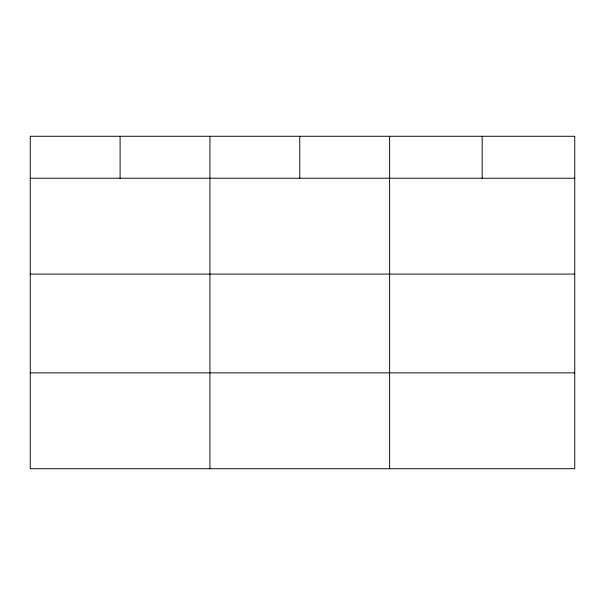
<?xml version="1.0" encoding="UTF-8"?>
<svg xmlns="http://www.w3.org/2000/svg" width="605" height="605" viewBox="0 0 605 605"><rect width="100%" height="100%" fill="white"/><g stroke="black" fill="none" stroke-linecap="round" stroke-linejoin="round"><path stroke-width="0.91" d="M30.25 178.225L574.75 178.225M30.25 274.088L574.75 274.088M30.25 372.861L574.75 372.861M482.185 136.276L482.185 178.225M389.62 136.276L389.62 468.724M299.777 136.276L299.777 178.225M209.935 136.276L209.935 468.724M120.093 136.276L120.093 178.225M574.75 136.276L30.25 136.276L30.25 468.724L574.75 468.724L574.75 136.276"/></g></svg>
